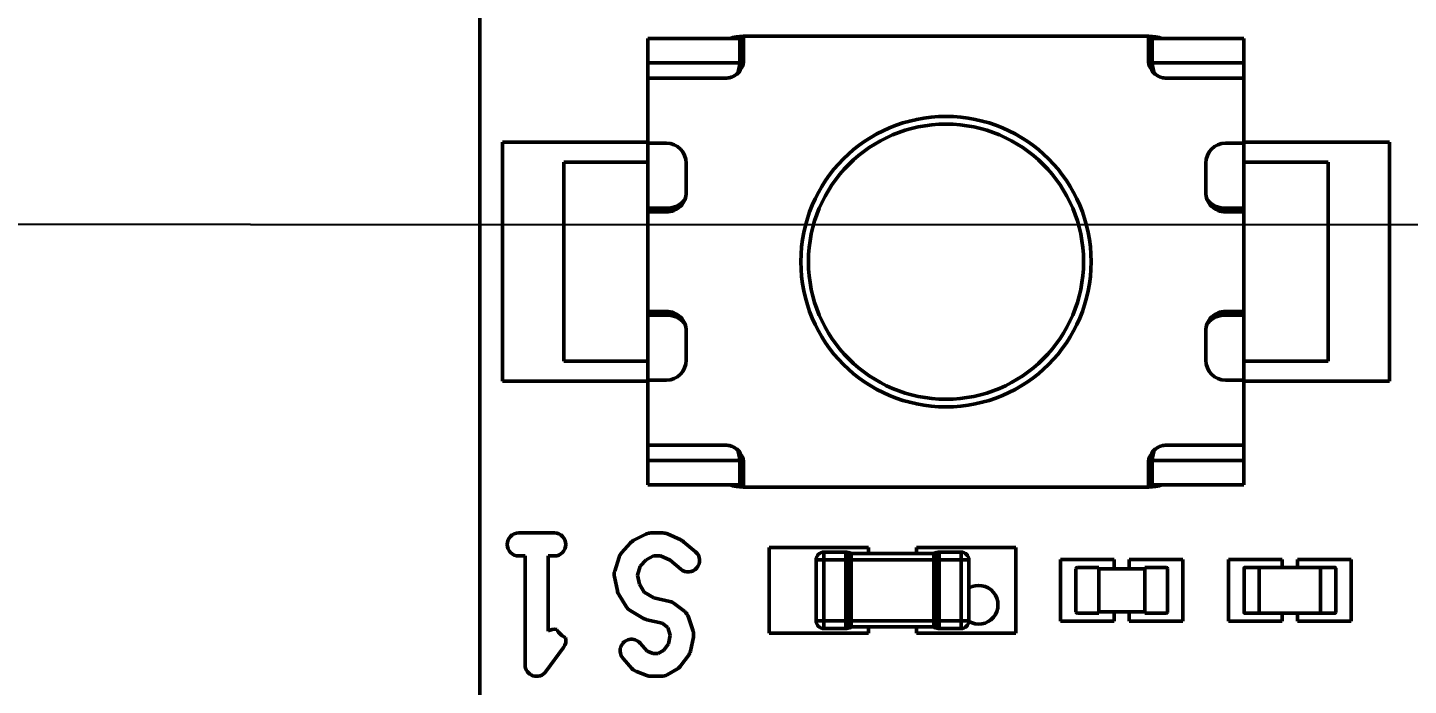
# Model space of a CAD drawing. Header units: millimetres. Extents: x 22 to 202, y 169 to 282.
# Drawn here: x 90.39 to 99.43, y 216.87 to 221.17 of the extents above; entities that cross this region are included whole.
import ezdxf

# ---------------------------------------------------------------- set-up
doc = ezdxf.new("R2010")
doc.units = ezdxf.units.MM
doc.header["$LTSCALE"] = 0.75
doc.linetypes.add('CENTER2', pattern=[28.575, 19.05, -3.175, 3.175, -3.175])
for name, color, linetype, lineweight in [('FD_Dimensions', 7, 'Continuous', 25), ('Smart Centers', 7, 'CENTER2', 25), ('Visible', 7, 'Continuous', 50)]:
    doc.layers.add(name, color=color, linetype=linetype, lineweight=lineweight)
doc.styles.get("Standard").update_dxf_attribs({"font": 'arial.ttf'})
doc.dimstyles.new('Dim-ISO-25', dxfattribs={"dimtxt": 2.5, "dimasz": 2.5, "dimexe": 1.5, "dimexo": 0, "dimgap": 1, "dimtad": 1, "dimzin": 4, "dimdsep": 46, "dimtxsty": 'Standard', "dimblk": 'OPEN90', "dimcen": 0, "dimazin": 1, "dimtp": 0.1, "dimtm": 0.1, "dimtfac": 0.72, "dimtmove": 0, "dimatfit": 3, "dimfxl": 1, "dimtzin": 4, "dimarcsym": 0})

# ---------------------------------------------------------------- blocks, each defined once
blk = doc.blocks.new('*U22')
at = {"layer": 'Smart Centers', "color": 0, "ltscale": 0.75, "transparency": 16777216}
blk.add_line((-24.000006, 0), (24.000006, 0), dxfattribs=at)
blk = doc.blocks.new('_Open90')
at = {"color": 0, "linetype": 'ByBlock', "lineweight": -2}
for p, q in [((-0.5, 0.5), (0, 0)), ((0, 0), (-1, 0)), ((0, 0), (-0.5, -0.5))]:
    blk.add_line(p, q, dxfattribs=at)
blk = doc.blocks.new('*D39')
at = {"layer": 'Defpoints', "color": 0, "transparency": 16777216}
for p in [(91.851481, 219.885579), (39.845512, 191.385202), (126.699789, 191.385202)]:
    blk.add_point(p, dxfattribs=at)
at = {"layer": 'FD_Dimensions', "color": 0, "lineweight": -2, "transparency": 16777216}
for p, q in [((91.851481, 219.885579), (38.345512, 219.885579)), ((39.845512, 217.385579), (39.845512, 193.885202)), ((126.699789, 191.385202), (38.345512, 191.385202))]:
    blk.add_line(p, q, dxfattribs=at)
at = {"layer": 'FD_Dimensions', "color": 0, "lineweight": -2, "transparency": 16777216, "xscale": 2.5, "yscale": 2.5, "zscale": 2.5}
for p, rotation in [((39.845512, 219.885579), 90), ((39.845512, 191.385202), 270)]:
    blk.add_blockref('_Open90', p, dxfattribs=dict(at, rotation=rotation))
at = {"layer": 'FD_Dimensions', "color": 0, "transparency": 16777216, "insert": (37.568245, 204.532394), "char_height": 2.5, "attachment_point": 5, "rotation": 90}
blk.add_mtext('28.50mm', dxfattribs=at)

msp = doc.modelspace()

# ---------------------------------------------------------------- linework, layer by layer
at = {"layer": 'Visible'}
for p, q in [((93.3516, 204.3855), (93.3516, 235.3856)), ((94.4524, 220.9426), (94.4524, 221.1026)), ((94.4524, 221.1026), (95.0524, 221.1026)), ((95.0524, 221.1026), (95.0524, 220.9426)), ((95.0774, 221.1176), (95.0774, 220.9626)), ((97.7274, 221.1176), (95.0774, 221.1176)), ((97.7274, 220.9626), (97.7274, 221.1176)), ((97.7524, 220.9426), (97.7524, 221.1026)), ((97.7524, 221.1026), (98.3524, 221.1026)), ((98.3524, 221.1026), (98.3524, 220.9426)), ((94.4524, 220.8426), (94.4524, 220.9426)), ((94.4524, 220.9426), (95.0524, 220.9426)), ((95.0524, 220.9426), (95.0757, 220.9426)), ((97.729, 220.9426), (97.7524, 220.9426)), ((97.7524, 220.9426), (98.3524, 220.9426)), ((98.3524, 220.9426), (98.3524, 220.8426)), ((94.9574, 220.8426), (94.4524, 220.8426)), ((94.4524, 220.4176), (94.4524, 220.8426)), ((98.3524, 220.8426), (97.8474, 220.8426)), ((98.3524, 220.8426), (98.3524, 220.4176)), ((93.5009, 220.4242), (93.5009, 218.8611)), ((94.4524, 220.4242), (93.5009, 220.4242)), ((94.4524, 220.4176), (94.5724, 220.4176)), ((94.4524, 219.9926), (94.4524, 220.4176)), ((98.2324, 220.4176), (98.3524, 220.4176)), ((99.3038, 220.4242), (98.3524, 220.4242)), ((98.3524, 220.4176), (98.3524, 219.9926)), ((99.3038, 218.8611), (99.3038, 220.4242)), ((93.9024, 220.2926), (94.4524, 220.2926)), ((93.9024, 220.2926), (93.9024, 218.9926)), ((94.7024, 220.2876), (94.7024, 220.0976)), ((98.1024, 220.0976), (98.1024, 220.2876)), ((98.3524, 220.2926), (98.9024, 220.2926)), ((98.9024, 218.9926), (98.9024, 220.2926)), ((94.4524, 219.9926), (94.4524, 219.9676)), ((94.4524, 219.9926), (94.5774, 219.9926)), ((94.5724, 219.9676), (94.4524, 219.9676)), ((94.4524, 219.9676), (94.4524, 219.3176)), ((98.2274, 219.9926), (98.3524, 219.9926)), ((98.3524, 219.9676), (98.2324, 219.9676)), ((98.3524, 219.9676), (98.3524, 219.9926)), ((98.3524, 219.3176), (98.3524, 219.9676)), ((94.4524, 219.3176), (94.4524, 219.2926)), ((94.4524, 219.3176), (94.5724, 219.3176)), ((94.4524, 218.8676), (94.4524, 219.2926)), ((94.5774, 219.2926), (94.4524, 219.2926)), ((98.3524, 219.2926), (98.2274, 219.2926)), ((98.2324, 219.3176), (98.3524, 219.3176)), ((98.3524, 219.2926), (98.3524, 219.3176)), ((98.3524, 219.2926), (98.3524, 218.8676)), ((94.7024, 219.1876), (94.7024, 218.9976)), ((98.1024, 218.9976), (98.1024, 219.1876)), ((94.4524, 218.9926), (93.9024, 218.9926)), ((98.9024, 218.9926), (98.3524, 218.9926)), ((93.5009, 218.8611), (94.4524, 218.8611)), ((94.5724, 218.8676), (94.4524, 218.8676)), ((94.4524, 218.4426), (94.4524, 218.8676)), ((98.3524, 218.8676), (98.2324, 218.8676)), ((98.3524, 218.8676), (98.3524, 218.4426)), ((98.3524, 218.8611), (99.3038, 218.8611)), ((94.4524, 218.4426), (94.9574, 218.4426)), ((94.4524, 218.3426), (94.4524, 218.4426)), ((97.8474, 218.4426), (98.3524, 218.4426)), ((98.3524, 218.4426), (98.3524, 218.3426)), ((94.4524, 218.1826), (94.4524, 218.3426)), ((95.0524, 218.3426), (94.4524, 218.3426)), ((95.0757, 218.3426), (95.0524, 218.3426)), ((95.0524, 218.3426), (95.0524, 218.1826)), ((95.0774, 218.3226), (95.0774, 218.1676)), ((97.7274, 218.1676), (97.7274, 218.3226)), ((97.7524, 218.3426), (97.729, 218.3426)), ((98.3524, 218.3426), (97.7524, 218.3426)), ((97.7524, 218.1826), (97.7524, 218.3426)), ((98.3524, 218.3426), (98.3524, 218.1826)), ((94.4524, 218.1826), (95.0524, 218.1826)), ((95.0774, 218.1676), (97.7274, 218.1676)), ((97.7524, 218.1826), (98.3524, 218.1826)), ((93.6063, 217.8675), (93.84, 217.8675)), ((93.6063, 217.8675), (93.84, 217.8675)), ((94.3598, 217.8205), (94.4378, 217.8596)), ((94.3598, 217.8205), (94.4378, 217.8596)), ((94.4714, 217.8675), (94.5494, 217.8675)), ((94.4714, 217.8675), (94.5494, 217.8675)), ((94.58, 217.861), (94.6676, 217.8219)), ((94.58, 217.861), (94.6676, 217.8219)), ((94.2789, 217.7374), (94.3373, 217.8032)), ((94.2789, 217.7374), (94.3373, 217.8032)), ((94.6855, 217.8107), (94.7634, 217.745)), ((94.6855, 217.8107), (94.7634, 217.745)), ((95.2444, 217.7719), (95.2444, 217.2131)), ((95.8951, 217.7719), (95.2444, 217.7719)), ((95.8951, 217.7325), (95.8951, 217.7719)), ((96.2096, 217.7719), (96.2096, 217.7325)), ((96.8603, 217.7719), (96.2096, 217.7719)), ((96.8603, 217.2131), (96.8603, 217.7719)), ((93.6481, 217.7174), (93.6063, 217.7174)), ((93.6481, 217.7174), (93.6063, 217.7174)), ((93.6481, 217.0051), (93.6481, 217.7174)), ((93.6481, 217.0051), (93.6481, 217.7174)), ((93.7982, 217.7174), (93.7982, 217.2249)), ((93.84, 217.7174), (93.7982, 217.7174)), ((93.7982, 217.7174), (93.7982, 217.2249)), ((93.84, 217.7174), (93.7982, 217.7174)), ((94.2343, 217.6184), (94.2635, 217.7103)), ((94.2343, 217.6184), (94.2635, 217.7103)), ((94.44, 217.6928), (94.4018, 217.6497)), ((94.44, 217.6928), (94.4018, 217.6497)), ((94.4892, 217.7174), (94.44, 217.6928)), ((94.4892, 217.7174), (94.44, 217.6928)), ((94.5334, 217.7174), (94.4892, 217.7174)), ((94.5334, 217.7174), (94.4892, 217.7174)), ((94.5968, 217.6892), (94.5334, 217.7174)), ((94.5968, 217.6892), (94.5334, 217.7174)), ((94.6666, 217.6302), (94.5968, 217.6892)), ((94.6666, 217.6302), (94.5968, 217.6892)), ((95.6023, 217.6925), (95.5523, 217.6925)), ((95.5523, 217.6925), (95.6023, 217.6925)), ((95.5523, 217.6925), (95.5523, 217.2925)), ((95.5523, 217.2925), (95.5523, 217.6925)), ((95.6023, 217.7425), (95.6023, 217.6925)), ((95.7459, 217.7425), (95.6023, 217.7425)), ((95.6023, 217.6925), (95.6023, 217.7425)), ((95.6023, 217.7425), (95.7459, 217.7425)), ((95.6023, 217.6925), (95.7459, 217.6925)), ((95.6023, 217.2925), (95.6023, 217.6925)), ((95.7459, 217.6925), (95.6023, 217.6925)), ((95.6023, 217.6925), (95.6023, 217.2925)), ((95.7459, 217.7425), (95.7459, 217.6925)), ((95.7459, 217.6925), (95.7459, 217.7425)), ((95.7596, 217.6925), (95.7459, 217.6925)), ((95.7459, 217.2925), (95.7459, 217.6925)), ((95.7459, 217.6925), (95.7596, 217.6925)), ((95.7459, 217.6925), (95.7459, 217.2925)), ((95.7596, 217.7406), (95.7596, 217.6925)), ((95.7596, 217.6925), (95.7596, 217.7406)), ((95.7596, 217.6925), (95.7823, 217.6925)), ((95.7596, 217.2925), (95.7596, 217.6925)), ((95.7596, 217.6925), (95.7823, 217.6925)), ((95.7596, 217.6925), (95.7596, 217.2925)), ((95.7823, 217.7325), (95.7823, 217.6925)), ((96.3223, 217.7325), (95.7823, 217.7325)), ((95.7823, 217.6925), (95.7823, 217.7325)), ((95.7823, 217.7325), (96.3223, 217.7325)), ((95.7823, 217.6925), (96.3223, 217.6925)), ((95.7823, 217.2925), (95.7823, 217.6925)), ((96.3223, 217.6925), (95.7823, 217.6925)), ((95.7823, 217.6925), (95.7823, 217.2925)), ((96.3223, 217.7325), (96.3223, 217.6925)), ((96.3223, 217.6925), (96.3223, 217.7325)), ((96.3223, 217.6925), (96.3451, 217.6925)), ((96.3223, 217.2925), (96.3223, 217.6925)), ((96.3223, 217.6925), (96.3451, 217.6925)), ((96.3223, 217.6925), (96.3223, 217.2925)), ((96.3451, 217.7406), (96.3451, 217.6925)), ((96.3451, 217.6925), (96.3451, 217.7406)), ((96.3588, 217.6925), (96.3451, 217.6925)), ((96.3451, 217.2925), (96.3451, 217.6925)), ((96.3451, 217.6925), (96.3588, 217.6925)), ((96.3451, 217.6925), (96.3451, 217.2925)), ((96.3588, 217.7425), (96.3588, 217.6925)), ((96.5023, 217.7425), (96.3588, 217.7425)), ((96.3588, 217.6925), (96.3588, 217.7425)), ((96.3588, 217.7425), (96.5023, 217.7425)), ((96.3588, 217.6925), (96.5023, 217.6925)), ((96.3588, 217.2925), (96.3588, 217.6925)), ((96.5023, 217.6925), (96.3588, 217.6925)), ((96.3588, 217.6925), (96.3588, 217.2925)), ((96.5023, 217.7425), (96.5023, 217.6925)), ((96.5023, 217.6925), (96.5023, 217.7425)), ((96.5523, 217.6925), (96.5023, 217.6925)), ((96.5023, 217.2925), (96.5023, 217.6925)), ((96.5023, 217.6925), (96.5523, 217.6925)), ((96.5023, 217.6925), (96.5023, 217.2925)), ((96.5523, 217.2925), (96.5523, 217.6925)), ((96.5523, 217.6925), (96.5523, 217.2925)), ((97.1517, 217.6933), (97.1517, 217.2917)), ((97.5032, 217.6933), (97.1517, 217.6933)), ((97.5032, 217.6325), (97.5032, 217.6933)), ((97.6017, 217.6933), (97.6017, 217.6325)), ((97.9533, 217.6933), (97.6017, 217.6933)), ((97.9533, 217.2917), (97.9533, 217.6933)), ((98.2517, 217.6933), (98.2517, 217.2917)), ((98.6033, 217.6933), (98.2517, 217.6933)), ((98.6033, 217.642), (98.6033, 217.6933)), ((98.7018, 217.6933), (98.7018, 217.642)), ((99.0534, 217.6933), (98.7018, 217.6933)), ((99.0534, 217.2917), (99.0534, 217.6933)), ((94.252, 217.4883), (94.2324, 217.58)), ((94.252, 217.4883), (94.2324, 217.58)), ((94.4018, 217.6497), (94.3834, 217.5919)), ((94.4018, 217.6497), (94.3834, 217.5919)), ((94.3834, 217.5919), (94.3961, 217.5324)), ((94.3834, 217.5919), (94.3961, 217.5324)), ((97.2525, 217.6325), (97.2525, 217.3525)), ((97.4025, 217.6425), (97.2625, 217.6425)), ((97.4025, 217.6425), (97.4025, 217.6325)), ((97.7025, 217.6325), (97.4025, 217.6325)), ((97.4025, 217.3525), (97.4025, 217.6325)), ((97.7025, 217.6425), (97.7025, 217.6325)), ((97.7025, 217.6425), (97.8425, 217.6425)), ((97.7025, 217.3525), (97.7025, 217.6325)), ((97.8525, 217.6325), (97.8525, 217.3525)), ((98.3525, 217.3475), (98.3525, 217.6375)), ((98.3575, 217.6425), (98.4525, 217.6425)), ((98.4525, 217.6375), (98.4525, 217.6425)), ((98.8525, 217.642), (98.4525, 217.642)), ((98.4525, 217.6415), (98.8525, 217.6415)), ((98.4525, 217.3475), (98.4525, 217.6375)), ((98.4525, 217.6225), (98.4525, 217.3625)), ((98.8525, 217.6425), (98.9475, 217.6425)), ((98.8525, 217.6425), (98.8525, 217.6375)), ((98.8525, 217.6375), (98.8525, 217.3475)), ((98.8525, 217.3625), (98.8525, 217.6225)), ((98.9525, 217.6375), (98.9525, 217.3475)), ((94.3961, 217.5324), (94.4284, 217.4802)), ((94.3961, 217.5324), (94.4284, 217.4802)), ((94.3104, 217.3857), (94.2616, 217.4644)), ((94.3104, 217.3857), (94.2616, 217.4644)), ((94.4284, 217.4802), (94.49, 217.4432)), ((94.4284, 217.4802), (94.49, 217.4432)), ((94.49, 217.4432), (94.595, 217.4197)), ((94.49, 217.4432), (94.595, 217.4197)), ((94.6245, 217.4059), (94.6926, 217.3533)), ((94.6245, 217.4059), (94.6926, 217.3533)), ((94.4232, 217.3083), (94.3355, 217.3608)), ((94.4232, 217.3083), (94.3355, 217.3608)), ((94.7182, 217.3167), (94.7474, 217.225)), ((94.7182, 217.3167), (94.7474, 217.225)), ((97.2625, 217.3425), (97.4025, 217.3425)), ((97.7025, 217.3525), (97.4025, 217.3525)), ((97.4025, 217.3525), (97.4025, 217.3425)), ((97.5032, 217.2917), (97.5032, 217.3525)), ((97.6017, 217.3525), (97.6017, 217.2917)), ((97.7025, 217.3525), (97.7025, 217.3425)), ((97.8425, 217.3425), (97.7025, 217.3425)), ((98.4525, 217.3425), (98.3575, 217.3425)), ((98.4525, 217.3425), (98.4525, 217.3475)), ((98.8525, 217.3435), (98.4525, 217.3435)), ((98.4525, 217.343), (98.8525, 217.343)), ((98.6033, 217.2917), (98.6033, 217.343)), ((98.7018, 217.343), (98.7018, 217.2917)), ((98.8525, 217.3475), (98.8525, 217.3425)), ((98.9475, 217.3425), (98.8525, 217.3425)), ((94.546, 217.2769), (94.4454, 217.2994)), ((94.546, 217.2769), (94.4454, 217.2994)), ((94.5823, 217.2488), (94.546, 217.2769)), ((94.5823, 217.2488), (94.546, 217.2769)), ((94.5984, 217.1984), (94.5823, 217.2488)), ((94.5984, 217.1984), (94.5823, 217.2488)), ((95.2444, 217.2131), (95.8951, 217.2131)), ((95.6023, 217.2925), (95.5523, 217.2925)), ((95.5523, 217.2925), (95.6023, 217.2925)), ((95.6023, 217.2925), (95.7459, 217.2925)), ((95.6023, 217.2925), (95.6023, 217.2425)), ((95.7459, 217.2925), (95.6023, 217.2925)), ((95.6023, 217.2425), (95.6023, 217.2925)), ((95.6023, 217.2425), (95.7459, 217.2425)), ((95.7459, 217.2425), (95.6023, 217.2425)), ((95.7596, 217.2925), (95.7459, 217.2925)), ((95.7459, 217.2925), (95.7459, 217.2425)), ((95.7459, 217.2925), (95.7596, 217.2925)), ((95.7459, 217.2425), (95.7459, 217.2925)), ((95.7823, 217.2925), (95.7596, 217.2925)), ((95.7596, 217.2925), (95.7596, 217.2444)), ((95.7823, 217.2925), (95.7596, 217.2925)), ((95.7596, 217.2444), (95.7596, 217.2925)), ((95.7823, 217.2925), (96.3223, 217.2925)), ((95.7823, 217.2925), (95.7823, 217.2525)), ((96.3223, 217.2925), (95.7823, 217.2925)), ((95.7823, 217.2525), (95.7823, 217.2925)), ((95.7823, 217.2525), (96.3223, 217.2525)), ((96.3223, 217.2525), (95.7823, 217.2525)), ((95.8951, 217.2131), (95.8951, 217.2525)), ((96.2096, 217.2525), (96.2096, 217.2131)), ((96.2096, 217.2131), (96.8603, 217.2131)), ((96.3451, 217.2925), (96.3223, 217.2925)), ((96.3223, 217.2925), (96.3223, 217.2525)), ((96.3451, 217.2925), (96.3223, 217.2925)), ((96.3223, 217.2525), (96.3223, 217.2925)), ((96.3588, 217.2925), (96.3451, 217.2925)), ((96.3451, 217.2925), (96.3451, 217.2444)), ((96.3451, 217.2925), (96.3588, 217.2925)), ((96.3451, 217.2444), (96.3451, 217.2925)), ((96.3588, 217.2925), (96.5023, 217.2925)), ((96.3588, 217.2925), (96.3588, 217.2425)), ((96.5023, 217.2925), (96.3588, 217.2925)), ((96.3588, 217.2425), (96.3588, 217.2925)), ((96.3588, 217.2425), (96.5023, 217.2425)), ((96.5023, 217.2425), (96.3588, 217.2425)), ((96.5523, 217.2925), (96.5023, 217.2925)), ((96.5023, 217.2925), (96.5023, 217.2425)), ((96.5023, 217.2925), (96.5523, 217.2925)), ((96.5023, 217.2425), (96.5023, 217.2925)), ((97.1517, 217.2917), (97.5032, 217.2917)), ((97.6017, 217.2917), (97.9533, 217.2917)), ((98.2517, 217.2917), (98.6033, 217.2917)), ((98.7018, 217.2917), (99.0534, 217.2917)), ((94.401, 217.147), (94.4474, 217.0949)), ((94.401, 217.147), (94.4474, 217.0949)), ((94.5567, 217.1018), (94.5863, 217.1418)), ((94.5567, 217.1018), (94.5863, 217.1418)), ((94.5863, 217.1418), (94.5984, 217.1984)), ((94.5863, 217.1418), (94.5984, 217.1984)), ((94.7493, 217.1866), (94.7298, 217.0946)), ((94.7493, 217.1866), (94.7298, 217.0946)), ((93.9003, 217.1179), (93.7834, 216.9604)), ((93.9003, 217.1179), (93.7834, 216.9604)), ((94.3473, 216.9816), (94.2889, 217.0471)), ((94.3473, 216.9816), (94.2889, 217.0471)), ((94.4474, 217.0949), (94.4855, 217.0801)), ((94.4474, 217.0949), (94.4855, 217.0801)), ((94.4855, 217.0801), (94.5195, 217.0801)), ((94.4855, 217.0801), (94.5195, 217.0801)), ((94.5195, 217.0801), (94.5567, 217.1018)), ((94.5195, 217.0801), (94.5567, 217.1018)), ((94.7167, 217.0656), (94.6682, 217.0001)), ((94.7167, 217.0656), (94.6682, 217.0001)), ((94.4443, 216.9351), (94.3762, 216.9615)), ((94.4443, 216.9351), (94.3762, 216.9615)), ((94.6456, 216.9798), (94.5775, 216.9402)), ((94.6456, 216.9798), (94.5775, 216.9402)), ((94.5398, 216.93), (94.4714, 216.93)), ((94.5398, 216.93), (94.4714, 216.93))]:
    msp.add_line(p, q, dxfattribs=at)
at = {"layer": 'Visible', "extrusion": (0, 0, -1)}
for radius in [0.95, 0.9]:
    msp.add_circle((-96.4024, 219.6426), radius, dxfattribs=at)
at = {"layer": 'Visible'}
for centre, radius, start, end in [((95.093, 220.7201), 0.3976, 92.25596, 105.79202), ((97.7117, 220.7201), 0.3976, 74.20798, 87.74404), ((94.9574, 220.9626), 0.12, 307.65842, 0.00003), ((94.9024, 220.9426), 0.15, 331.01139, 0), ((95.0923, 220.7276), 0.2399, 93.56618, 99.57461), ((97.7124, 220.7276), 0.2399, 80.42539, 86.43382), ((97.8474, 220.9626), 0.12, 179.99997, 232.34158), ((97.9024, 220.9426), 0.15, 180, 208.98861), ((94.5724, 220.0976), 0.13, 269.99999, 0.00001), ((94.5774, 220.1426), 0.15, 270, 319.38236), ((98.2324, 220.0976), 0.13, 179.99999, 270.00001), ((98.2274, 220.1426), 0.15, 220.61764, 270), ((94.5724, 219.1876), 0.13, 359.99999, 90.00001), ((94.5774, 219.1426), 0.15, 40.61763, 90), ((98.2324, 219.1876), 0.13, 89.99999, 180.00001), ((98.2274, 219.1426), 0.15, 90, 139.38236), ((94.9574, 218.3226), 0.12, 359.99996, 52.34158), ((94.9024, 218.3426), 0.15, 0, 28.98861), ((97.8474, 218.3226), 0.12, 127.65842, 180.00003), ((97.9024, 218.3426), 0.15, 151.01139, 180), ((95.0923, 218.5576), 0.2399, 260.42539, 266.43382), ((97.7124, 218.5576), 0.2399, 273.56618, 279.57461), ((95.093, 218.5652), 0.3976, 254.20798, 267.74404), ((97.7117, 218.5652), 0.3976, 272.25596, 285.79202), ((95.6023, 217.6925), 0.05, 90, 180), ((95.7459, 217.6925), 0.05, 74.06253, 90), ((96.3588, 217.6925), 0.05, 90, 105.93747), ((96.5023, 217.6925), 0.05, 0, 90), ((97.2625, 217.6325), 0.01, 90, 180), ((98.3575, 217.6375), 0.005, 90, 180), ((96.616, 217.3978), 0.1267, 239.77384, 120.13128), ((97.8425, 217.3525), 0.01, 270, 0), ((98.9475, 217.3475), 0.005, 270, 0), ((93.9652, 217.2984), 0.1267, 209.44531, 245.23444), ((93.9652, 217.2984), 0.1267, 209.44531, 245.23444), ((95.6023, 217.2925), 0.05, 180, 270), ((95.7459, 217.2925), 0.05, 270, 285.93747), ((96.3588, 217.2925), 0.05, 254.06253, 270), ((96.5023, 217.2925), 0.05, 270, 0)]:
    msp.add_arc(centre, radius, start, end, dxfattribs=at)
at = {"layer": 'Visible', "extrusion": (0, 0, -1)}
for centre, radius, start, end in [((-94.9574, 220.9626), 0.12, 232.34154, 270), ((-97.8474, 220.9626), 0.12, 270, 307.65846), ((-94.5724, 220.2876), 0.13, 90, 180), ((-98.2324, 220.2876), 0.13, 0, 90), ((-94.5724, 218.9976), 0.13, 180, 270), ((-98.2324, 218.9976), 0.13, 270, 0), ((-94.9574, 218.3226), 0.12, 90, 127.65846), ((-97.8474, 218.3226), 0.12, 52.34154, 90), ((-93.6063, 217.7925), 0.0751, 270.00059, 89.99941), ((-93.6063, 217.7925), 0.0751, 270.00059, 89.99941), ((-93.84, 217.7925), 0.0751, 90.00059, 269.99941), ((-93.84, 217.7925), 0.0751, 90.00059, 269.99941), ((-94.4715, 217.7924), 0.0751, 63.37216, 89.99298), ((-94.4715, 217.7924), 0.0751, 63.37216, 89.99298), ((-94.5494, 217.7924), 0.0751, 90.00766, 114.0478), ((-94.5494, 217.7924), 0.0751, 90.00766, 114.0478), ((-94.3934, 217.7534), 0.075, 41.59221, 63.36353), ((-94.3934, 217.7534), 0.075, 41.59221, 63.36353), ((-94.6371, 217.7534), 0.075, 114.04978, 130.1581), ((-94.6371, 217.7534), 0.075, 114.04978, 130.1581), ((-94.3351, 217.6876), 0.0751, 17.62771, 41.59639), ((-94.3351, 217.6876), 0.0751, 17.62771, 41.59639), ((-94.715, 217.6876), 0.0751, 130.15453, 310.15286), ((-94.715, 217.6876), 0.0751, 130.15453, 310.15286), ((-95.6023, 217.6925), 0.05, 0, 90), ((-95.7459, 217.6925), 0.05, 90, 105.93747), ((-95.7074, 217.5574), 0.1905, 105.91749, 113.1826), ((-96.3971, 217.5581), 0.1898, 66.80428, 74.09568), ((-96.3588, 217.6925), 0.05, 74.06253, 90), ((-96.5023, 217.6925), 0.05, 90, 180), ((-94.3058, 217.5956), 0.075, 347.94753, 17.63922), ((-94.3058, 217.5956), 0.075, 347.94753, 17.63922), ((-97.8425, 217.6325), 0.01, 90, 180), ((-98.9475, 217.6375), 0.005, 90, 180), ((-94.3253, 217.5039), 0.0749, 328.21287, 347.97397), ((-94.3253, 217.5039), 0.0749, 328.21287, 347.97397), ((-94.5787, 217.3465), 0.075, 102.61008, 127.69027), ((-94.5787, 217.3465), 0.075, 102.61008, 127.69027), ((-94.3742, 217.4252), 0.0751, 300.97466, 328.21935), ((-94.3742, 217.4252), 0.0751, 300.97466, 328.21935), ((-94.4618, 217.3726), 0.075, 282.61515, 300.96147), ((-94.4618, 217.3726), 0.075, 282.61515, 300.96147), ((-94.6467, 217.2939), 0.0751, 127.69447, 162.32149), ((-94.6467, 217.2939), 0.0751, 127.69447, 162.32149), ((-97.2625, 217.3525), 0.01, 270, 0), ((-98.3575, 217.3475), 0.005, 270, 0), ((-93.84, 217.1626), 0.0751, 56.17338, 101.41433), ((-93.84, 217.1626), 0.0751, 56.17338, 101.41433), ((-94.6759, 217.2022), 0.0751, 162.3391, 192.00255), ((-94.6759, 217.2022), 0.0751, 162.3391, 192.00255), ((-95.6023, 217.2925), 0.05, 270, 0), ((-95.7459, 217.2925), 0.05, 254.06253, 270), ((-95.7074, 217.4276), 0.1905, 246.8174, 254.08251), ((-96.3971, 217.4269), 0.1898, 285.90432, 293.19572), ((-96.3588, 217.2925), 0.05, 270, 285.93747), ((-96.5023, 217.2925), 0.05, 180, 270), ((-93.84, 217.1626), 0.0751, 163.914, 216.57209), ((-93.84, 217.1626), 0.0751, 163.914, 216.57209), ((-94.345, 217.097), 0.0751, 318.28332, 138.28341), ((-94.345, 217.097), 0.0751, 318.28332, 138.28341), ((-94.6563, 217.1103), 0.0751, 192.0107, 216.5043), ((-94.6563, 217.1103), 0.0751, 192.0107, 216.5043), ((-93.7232, 217.0051), 0.0751, 216.5721, 0.00021), ((-93.7232, 217.0051), 0.0751, 216.5721, 0.00021), ((-94.4034, 217.0316), 0.0751, 291.22373, 318.26825), ((-94.4034, 217.0316), 0.0751, 291.22373, 318.26825), ((-94.5398, 217.0051), 0.0751, 239.80165, 269.99726), ((-94.5398, 217.0051), 0.0751, 239.80165, 269.99726), ((-94.6078, 217.0447), 0.0751, 216.51687, 239.78942), ((-94.6078, 217.0447), 0.0751, 216.51687, 239.78942), ((-94.4714, 217.0051), 0.0751, 269.99745, 291.20868), ((-94.4714, 217.0051), 0.0751, 269.99745, 291.20868)]:
    msp.add_arc(centre, radius, start, end, dxfattribs=at)
at = {"layer": 'Visible'}
for points in [[(95.7823, 217.7325), (95.775, 217.7357), (95.7674, 217.7384), (95.7596, 217.7406)], [(96.3451, 217.7406), (96.3373, 217.7384), (96.3297, 217.7357), (96.3223, 217.7325)], [(95.7596, 217.2444), (95.7674, 217.2467), (95.775, 217.2494), (95.7823, 217.2525)], [(96.3223, 217.2525), (96.3297, 217.2494), (96.3373, 217.2467), (96.3451, 217.2444)]]:
    msp.add_open_spline(points, degree=3, dxfattribs=at)

# ---------------------------------------------------------------- block references
at = {"layer": 'Smart Centers', "ltscale": 0.75}
msp.add_blockref('*U22', (115.8515, 219.8856), dxfattribs=at)

# ---------------------------------------------------------------- dimensions: what is measured, and where the dimension line sits
at = {"layer": 'FD_Dimensions'}
dim = msp.add_linear_dim(base=(39.8455, 191.3852), p1=(91.8515, 219.8856), p2=(126.6998, 191.3852), angle=90, dimstyle='Dim-ISO-25', override={"dimlfac": 1, "dimpost": 'mm'}, dxfattribs=at)
dim.commit()
dim.dimension.update_dxf_attribs({"geometry": '*D39', "text_midpoint": (39.8455, 204.5324), "dimtype": 160})

doc.saveas('drawing.dxf')
